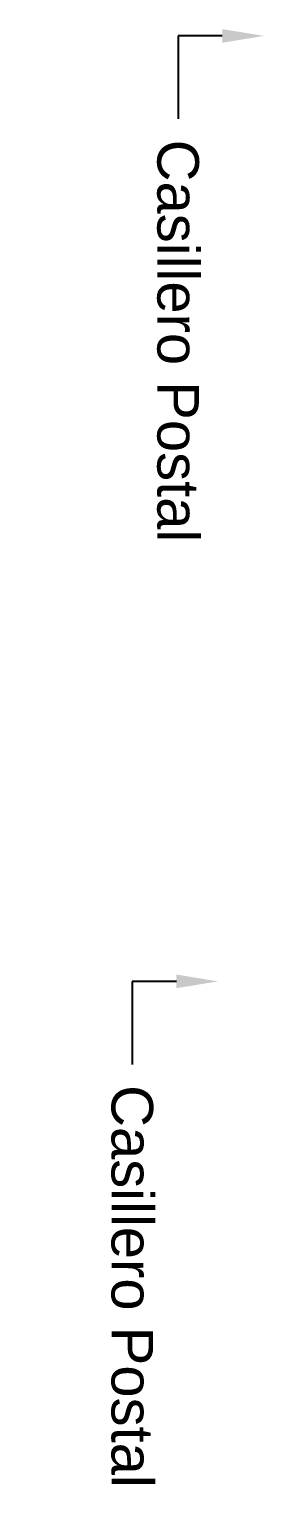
# Model space of a CAD drawing. Header units: feet. Extents: x -417 to 46, y -646 to -218.
# Drawn here: x 44.77 to 45.79, y -254.86 to -248.55 of the extents above; entities that cross this region are included whole.
import ezdxf
from ezdxf import colors
from ezdxf.entities.mleader import LeaderData, LeaderLine
from ezdxf.math import Vec2, Vec3

# ---------------------------------------------------------------- set-up
doc = ezdxf.new("R2010")
doc.units = ezdxf.units.FT
doc.header["$MEASUREMENT"] = 0
doc.styles.get("Standard").update_dxf_attribs({"font": 'arial.ttf', "height": 0.115})

msp = doc.modelspace()

# ---------------------------------------------------------------- leaders
ml = msp.add_multileader_mtext('Standard')
ml.set_content('Casillero Postal', color=256)
ml.set_leader_properties()
ml.build(insert=Vec2(0, 0))
ml.multileader.update_dxf_attribs({"text_right_attachment_type": 6, "dogleg_length": 0.36, "arrow_head_size": 0.18})
ctx = ml.context
ctx.base_point, ctx.char_height, ctx.arrow_head_size, ctx.landing_gap_size, ctx.plane_origin, ctx.plane_x_axis, ctx.plane_y_axis = Vec3(45.4168, -248.9387), 0.18, 0.18, 0.09, Vec3(45.9131, -248.5787), Vec3(0, -1), Vec3(1, 0)
ctx.right_attachment = 6
notes = []
notes.append((ctx, [(0, (1, 1, 0), (45.4168, -248.5787), (0, -1), 0.36, [(0, [(45.7881, -248.5787)], 0, [])])]))
ctx.mtext.insert, ctx.mtext.text_direction, ctx.mtext.rotation, ctx.mtext.flow_direction = Vec3(45.5068, -249.0287), Vec3(0, -1), 4.712389, 5
ml = msp.add_multileader_mtext('Standard')
ml.set_content('Casillero Postal', color=256)
ml.set_leader_properties()
ml.build(insert=Vec2(0, 0))
ml.multileader.update_dxf_attribs({"text_right_attachment_type": 6, "dogleg_length": 0.36, "arrow_head_size": 0.18})
ctx = ml.context
ctx.base_point, ctx.char_height, ctx.arrow_head_size, ctx.landing_gap_size, ctx.plane_origin, ctx.plane_x_axis, ctx.plane_y_axis = Vec3(45.2183, -253.0401), 0.18, 0.18, 0.09, Vec3(45.7146, -252.6801), Vec3(0, -1), Vec3(1, 0)
ctx.right_attachment = 6
notes.append((ctx, [(0, (1, 1, 0), (45.2183, -252.6801), (0, -1), 0.36, [(0, [(45.5896, -252.6801)], 0, [])])]))
ctx.mtext.insert, ctx.mtext.text_direction, ctx.mtext.rotation, ctx.mtext.flow_direction = Vec3(45.3083, -253.1301), Vec3(0, -1), 4.712389, 5
for ctx, leaders in notes:
    for number, flags, end, landing, length, lines in leaders:
        leader = LeaderData()
        leader.index, (leader.has_last_leader_line, leader.has_dogleg_vector, leader.attachment_direction) = number, flags
        leader.last_leader_point, leader.dogleg_vector, leader.dogleg_length = Vec3(end), Vec3(landing), length
        for number, points, colour, breaks in lines:
            line = LeaderLine()
            line.index, line.vertices, line.color, line.breaks = number, Vec3.list(points), colors.encode_raw_color(colour), breaks
            leader.lines.append(line)
        ctx.leaders.append(leader)

doc.saveas('drawing.dxf')
